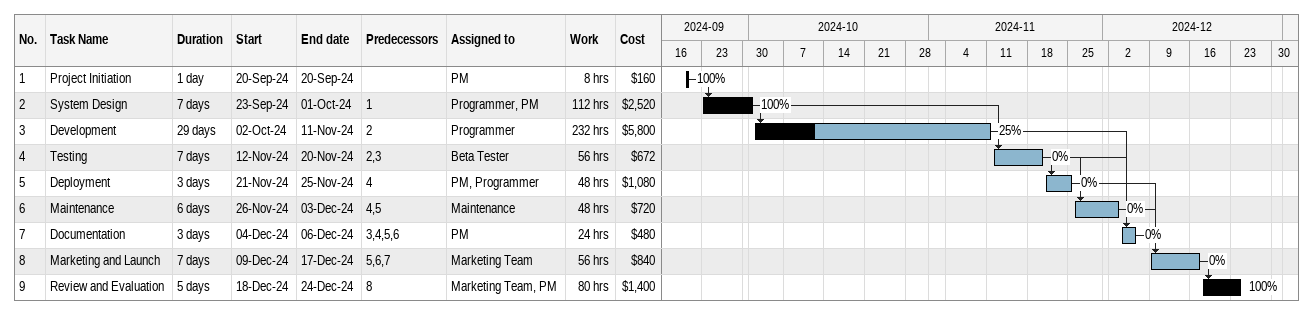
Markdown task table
| ID | Task | Duration | Start | Finish | Predecessors | Resources | % complete | Work (h) | Cost ($) |
|---|---|---|---|---|---|---|---|---|---|
| 1 | Project Initiation | 1d | 2024-09-20 | 2024-09-20 |  | PM | 100 | 8 | 160 |
| 2 | System Design | 7d | 2024-09-23 | 2024-10-01 | 1 | Programmer, PM | 100 | 112 | 2520 |
| 3 | Development | 29d | 2024-10-02 | 2024-11-11 | 2 | Programmer | 25 | 232 | 5800 |
| 4 | Testing | 7d | 2024-11-12 | 2024-11-20 | 2, 3 | Beta Tester | 0 | 56 | 672 |
| 5 | Deployment | 3d | 2024-11-21 | 2024-11-25 | 4 | PM, Programmer | 0 | 48 | 1080 |
| 6 | Maintenance | 6d | 2024-11-26 | 2024-12-03 | 4, 5 | Maintenance | 0 | 48 | 720 |
| 7 | Documentation | 3d | 2024-12-04 | 2024-12-06 | 3, 4, 5, 6 | PM | 0 | 24 | 480 |
| 8 | Marketing and Launch | 7d | 2024-12-09 | 2024-12-17 | 5, 6, 7 | Marketing Team | 0 | 56 | 840 |
| 9 | Review and Evaluation | 5d | 2024-12-18 | 2024-12-24 | 8 | Marketing Team, PM | 100 | 80 | 1400 |
